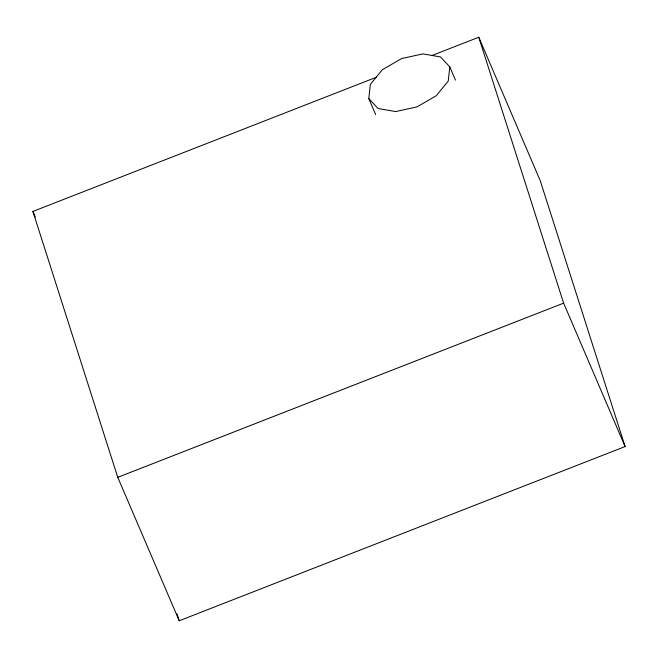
<?xml version="1.0" encoding="UTF-8"?>
<svg xmlns="http://www.w3.org/2000/svg" width="658" height="658" viewBox="0 0 658 658"><rect width="100%" height="100%" fill="white"/><g stroke="black" fill="none" stroke-linecap="round" stroke-linejoin="round"><path stroke-width="0.99" d="M375.66 114.599L368.784 98.56L370.355 84.356L382.356 69.715L401.586 58.57L422.872 53.89L440.523 56.942L449.809 66.902L455.468 80.112M449.809 66.902L448.23 81.099L436.229 95.739L417.007 106.892L395.713 111.564L378.062 108.512L368.784 98.56M431.878 55.552L478.769 37.235L540.234 180.662L625.1 446.56L179.231 620.765L117.766 477.338L32.9 211.44L376.392 77.233M117.766 477.338L563.626 303.141L478.769 37.235M563.626 303.141L625.1 446.56M32.9 211.44L35.326 217.099M177.051 613.922L179.231 620.765"/></g></svg>
